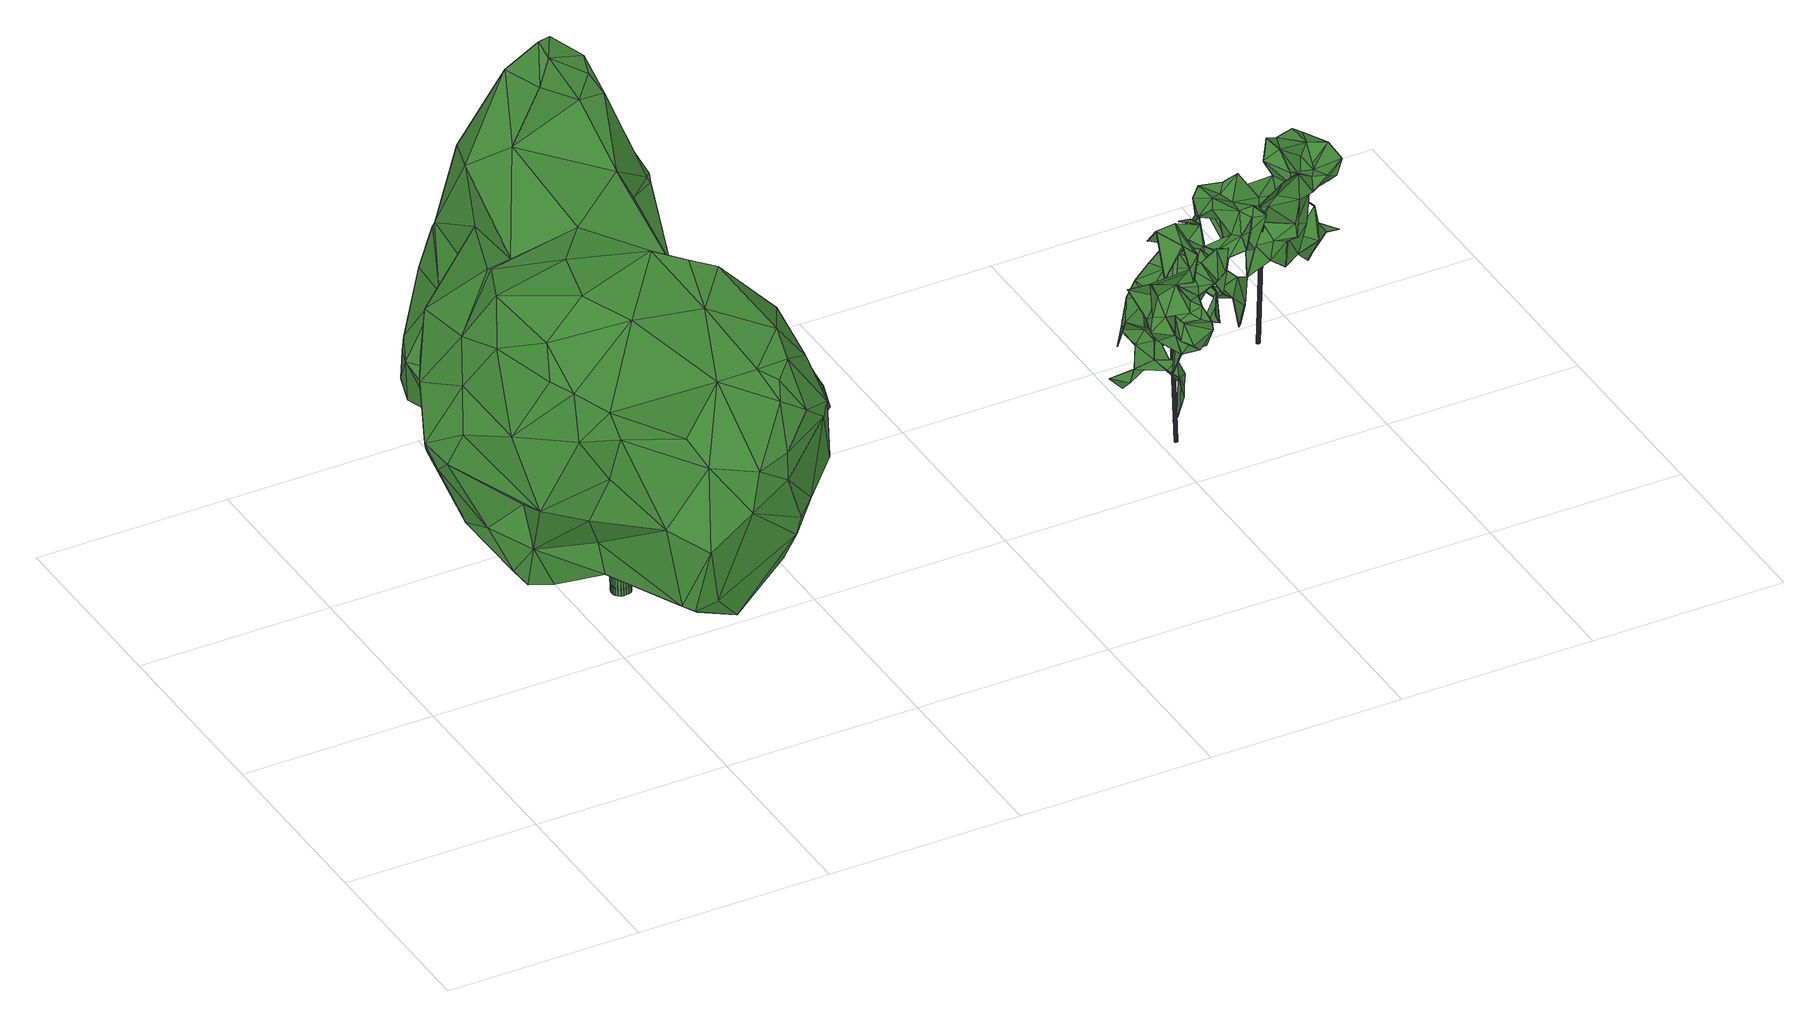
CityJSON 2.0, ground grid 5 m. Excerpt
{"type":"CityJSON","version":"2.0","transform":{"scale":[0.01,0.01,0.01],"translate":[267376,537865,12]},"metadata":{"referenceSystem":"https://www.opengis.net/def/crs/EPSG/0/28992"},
"CityObjects":{
"tree1":{"type":"SolitaryVegetationObject","attributes":{"gtid":274,"crown_width_m":11.83,"crown_median_z":18.44,"crown_r50_m":0.337,"crown_porosity":0.9,"trunk_H_m":5.58,"trunk_DBH_m":0.505,"trunk_radius_m":0.252,"trunk_base_height_m":12.86,"original_gtid":"274"},"geometry":[{"type":"Solid","lod":"3","boundaries":[[[[0,1,2]],[[3,4,5]],[[6,7,8]],[[9,10,11]],[[12,13,14]],[[15,16,17]],[[18,19,20]],[[21,22,23]],[[24,25,26]],[[27,28,29]],[[30,31,32]],[[33,34,35]],[[36,37,38]],[[39,40,35]],[[41,42,43]],[[24,44,27]],[[26,45,24]],[[46,47,48]],[[49,50,51]],[[52,53,54]],[[55,56,57]],[[56,58,57]],[[18,37,19]],[[59,19,37]],[[39,60,61]],[[21,62,63]],[[64,65,66]],[[67,68,69]],[[62,21,70]],[[71,72,73]],[[74,75,76]],[[56,77,58]],[[78,75,74]],[[29,79,80]],[[32,18,81]],[[82,83,84]],[[9,85,10]],[[86,87,88]],[[89,73,72]],[[15,90,16]],[[15,91,90]],[[35,34,79]],[[92,93,94]],[[95,93,92]],[[96,38,31]],[[97,98,99]],[[78,100,101]],[[59,37,36]],[[23,102,21]],[[103,104,23]],[[105,106,107]],[[108,62,109]],[[30,110,31]],[[111,101,112]],[[113,114,115]],[[85,9,116]],[[117,9,11]],[[90,106,105]],[[17,6,15]],[[32,31,38]],[[116,9,117]],[[21,118,56]],[[119,120,121]],[[122,121,120]],[[107,106,123]],[[90,91,124]],[[5,4,100]],[[75,78,51]],[[62,40,63]],[[41,125,126]],[[31,110,96]],[[127,96,110]],[[125,128,87]],[[129,130,131]],[[119,85,132]],[[16,90,133]],[[63,40,118]],[[134,118,40]],[[32,81,30]],[[10,85,119]],[[82,135,136]],[[137,138,139]],[[41,43,83]],[[93,140,13]],[[26,25,141]],[[142,26,141]],[[136,135,143]],[[144,47,145]],[[47,46,145]],[[146,147,148]],[[149,136,113]],[[63,118,21]],[[69,150,151]],[[68,150,69]],[[99,88,97]],[[23,104,102]],[[86,152,153]],[[154,153,152]],[[155,156,46]],[[143,139,138]],[[28,157,158]],[[140,159,160]],[[52,146,53]],[[161,162,163]],[[164,110,30]],[[88,87,128]],[[97,88,128]],[[165,19,59]],[[165,166,19]],[[109,167,108]],[[168,6,8]],[[147,146,52]],[[94,14,169]],[[170,171,172]],[[173,2,50]],[[174,2,173]],[[47,144,175]],[[14,94,12]],[[176,177,178]],[[24,177,25]],[[179,180,29]],[[32,37,18]],[[129,131,148]],[[92,94,181]],[[147,52,182]],[[32,38,37]],[[183,184,107]],[[36,38,96]],[[55,185,22]],[[92,181,95]],[[94,186,181]],[[94,169,186]],[[25,177,176]],[[15,48,91]],[[28,158,187]],[[29,28,187]],[[33,108,34]],[[148,147,182]],[[183,107,50]],[[173,50,107]],[[82,136,149]],[[72,71,188]],[[35,40,33]],[[69,189,190]],[[75,0,191]],[[154,192,117]],[[40,193,134]],[[40,62,33]],[[151,150,194]],[[128,125,68]],[[0,107,195]],[[164,186,196]],[[169,196,186]],[[100,112,101]],[[70,21,102]],[[137,7,113]],[[115,197,113]],[[198,199,145]],[[76,182,200]],[[201,172,129]],[[129,172,130]],[[62,70,109]],[[127,110,164]],[[33,62,108]],[[43,84,83]],[[202,203,89]],[[139,204,7]],[[114,194,115]],[[69,205,189]],[[206,185,207]],[[208,140,160]],[[47,209,48]],[[78,74,100]],[[30,186,164]],[[126,210,42]],[[48,211,91]],[[154,210,153]],[[146,148,131]],[[160,162,208]],[[71,141,176]],[[41,83,212]],[[213,133,214]],[[176,178,215]],[[157,28,99]],[[67,98,68]],[[68,98,128]],[[128,98,97]],[[157,98,67]],[[99,98,157]],[[27,177,24]],[[28,44,99]],[[134,193,58]],[[150,41,212]],[[13,174,14]],[[68,125,41]],[[150,68,41]],[[178,216,131]],[[75,1,0]],[[84,135,82]],[[122,135,84]],[[93,12,94]],[[43,121,122]],[[184,195,107]],[[113,136,138]],[[113,138,137]],[[83,217,212]],[[122,84,43]],[[183,49,111]],[[101,111,49]],[[150,197,194]],[[194,197,115]],[[149,212,217]],[[117,203,116]],[[202,116,203]],[[89,218,73]],[[73,218,71]],[[134,77,118]],[[144,202,175]],[[145,199,219]],[[145,219,132]],[[212,149,197]],[[150,212,197]],[[149,217,82]],[[82,217,83]],[[191,0,195]],[[13,2,174]],[[143,138,136]],[[219,199,139]],[[143,219,139]],[[107,0,2]],[[107,2,105]],[[119,121,10]],[[10,121,11]],[[165,220,156]],[[22,185,206]],[[58,77,134]],[[118,77,56]],[[139,7,137]],[[197,149,113]],[[221,13,140]],[[56,55,21]],[[22,21,55]],[[208,162,161]],[[222,223,224]],[[23,22,103]],[[103,22,206]],[[29,180,27]],[[5,100,74]],[[55,61,60]],[[57,61,55]],[[225,226,223]],[[168,8,198]],[[214,127,213]],[[102,109,70]],[[198,8,204]],[[183,104,225]],[[103,225,104]],[[176,172,188]],[[127,164,227]],[[127,214,96]],[[169,14,196]],[[121,42,11]],[[42,154,11]],[[226,206,207]],[[46,198,145]],[[157,67,190]],[[131,216,146]],[[198,204,199]],[[139,199,204]],[[226,64,224]],[[7,114,113]],[[196,174,227]],[[54,228,5]],[[160,159,20]],[[193,40,39]],[[213,127,229]],[[69,190,67]],[[228,216,179]],[[162,230,163]],[[120,119,231]],[[119,219,231]],[[176,141,25]],[[154,152,192]],[[213,106,184]],[[78,101,51]],[[202,171,175]],[[228,146,216]],[[189,232,158]],[[151,194,205]],[[69,151,205]],[[72,171,89]],[[202,89,171]],[[233,124,234]],[[156,168,46]],[[198,46,168]],[[155,46,163]],[[173,227,174]],[[191,76,75]],[[163,15,235]],[[163,235,161]],[[50,1,75]],[[133,156,214]],[[215,172,176]],[[130,172,215]],[[60,185,55]],[[236,185,60]],[[227,173,229]],[[190,158,157]],[[87,153,210]],[[206,226,103]],[[225,103,226]],[[194,65,205]],[[114,65,194]],[[104,111,237]],[[104,237,102]],[[140,208,221]],[[156,96,214]],[[96,156,36]],[[171,72,188]],[[75,51,50]],[[196,227,164]],[[221,208,105]],[[191,90,124]],[[11,154,117]],[[175,171,209]],[[238,209,171]],[[47,175,209]],[[89,203,218]],[[79,187,232]],[[79,232,35]],[[12,93,13]],[[132,85,144]],[[132,144,145]],[[155,163,239]],[[49,51,101]],[[189,158,190]],[[196,14,174]],[[91,211,240]],[[234,240,211]],[[130,215,131]],[[222,7,17]],[[158,232,187]],[[6,17,7]],[[93,159,140]],[[18,20,159]],[[18,159,81]],[[95,81,159]],[[95,159,93]],[[234,201,148]],[[177,27,178]],[[52,200,182]],[[179,178,180]],[[39,232,189]],[[142,86,26]],[[187,79,29]],[[129,148,201]],[[180,178,27]],[[86,153,87]],[[172,171,188]],[[144,85,116]],[[119,132,219]],[[241,66,65]],[[183,50,49]],[[121,43,42]],[[133,90,235]],[[161,235,90]],[[41,126,42]],[[39,35,232]],[[173,107,123]],[[186,242,181]],[[203,117,192]],[[221,105,2]],[[116,202,144]],[[221,2,13]],[[178,179,216]],[[207,64,226]],[[207,236,64]],[[241,65,114]],[[236,207,185]],[[146,228,54]],[[53,146,54]],[[234,124,91]],[[170,234,243]],[[3,5,228]],[[3,228,34]],[[156,133,15]],[[224,223,226]],[[60,205,236]],[[189,205,60]],[[181,242,95]],[[244,5,74]],[[223,16,184]],[[125,87,210]],[[225,184,183]],[[223,184,225]],[[16,223,222]],[[48,238,211]],[[59,220,165]],[[36,220,59]],[[15,6,168]],[[15,168,156]],[[244,76,200]],[[16,222,17]],[[213,184,133]],[[16,133,184]],[[125,210,126]],[[112,109,237]],[[112,237,111]],[[218,203,192]],[[211,238,243]],[[211,243,234]],[[7,204,8]],[[131,215,178]],[[218,192,152]],[[184,90,195]],[[44,45,88]],[[44,88,99]],[[36,156,220]],[[156,245,165]],[[182,76,148]],[[34,108,167]],[[246,34,167]],[[165,245,239]],[[209,238,48]],[[44,24,45]],[[234,91,240]],[[234,172,201]],[[76,124,233]],[[191,124,76]],[[15,163,48]],[[46,48,163]],[[123,213,229]],[[123,229,173]],[[29,80,247]],[[179,29,247]],[[86,88,45]],[[86,45,26]],[[54,200,52]],[[28,27,44]],[[166,239,163]],[[176,188,71]],[[244,200,54]],[[123,106,213]],[[195,90,191]],[[148,76,233]],[[161,90,208]],[[90,105,208]],[[42,210,154]],[[246,3,34]],[[39,189,60]],[[100,167,112]],[[109,112,167]],[[219,143,231]],[[244,74,76]],[[184,106,90]],[[86,218,152]],[[233,234,148]],[[244,54,5]],[[122,120,231]],[[4,167,100]],[[3,167,4]],[[246,167,3]],[[224,66,241]],[[30,242,186]],[[81,242,30]],[[81,95,242]],[[193,39,61]],[[193,61,58]],[[57,58,61]],[[109,102,237]],[[205,64,236]],[[104,183,111]],[[205,65,64]],[[170,243,171]],[[171,243,238]],[[241,114,7]],[[222,241,7]],[[64,66,224]],[[179,247,228]],[[142,218,86]],[[34,228,247]],[[79,247,80]],[[79,34,247]],[[1,50,2]],[[222,224,241]],[[20,230,160]],[[19,230,20]],[[155,245,156]],[[143,135,231]],[[122,231,135]],[[155,239,245]],[[170,172,234]],[[165,239,166]],[[71,218,141]],[[142,141,218]],[[162,160,230]],[[133,235,248]],[[15,248,235]],[[133,248,15]],[[227,229,127]],[[163,230,166]],[[166,230,19]],[[249,250,251]],[[249,251,252]],[[252,251,253]],[[252,253,254]],[[251,250,255]],[[251,255,253]],[[253,255,256]],[[253,256,254]],[[255,250,257]],[[255,257,256]],[[256,257,258]],[[256,258,254]],[[257,250,259]],[[257,259,258]],[[258,259,260]],[[258,260,254]],[[259,250,261]],[[259,261,260]],[[260,261,262]],[[260,262,254]],[[261,250,263]],[[261,263,262]],[[262,263,264]],[[262,264,254]],[[263,250,265]],[[263,265,264]],[[264,265,266]],[[264,266,254]],[[265,250,267]],[[265,267,266]],[[266,267,268]],[[266,268,254]],[[267,250,269]],[[267,269,268]],[[268,269,270]],[[268,270,254]],[[269,250,271]],[[269,271,270]],[[270,271,272]],[[270,272,254]],[[271,250,273]],[[271,273,272]],[[272,273,274]],[[272,274,254]],[[273,250,275]],[[273,275,274]],[[274,275,276]],[[274,276,254]],[[275,250,277]],[[275,277,276]],[[276,277,278]],[[276,278,254]],[[277,250,279]],[[277,279,278]],[[278,279,280]],[[278,280,254]],[[279,250,281]],[[279,281,280]],[[280,281,282]],[[280,282,254]],[[281,250,283]],[[281,283,282]],[[282,283,284]],[[282,284,254]],[[283,250,285]],[[283,285,284]],[[284,285,286]],[[284,286,254]],[[285,250,287]],[[285,287,286]],[[286,287,288]],[[286,288,254]],[[287,250,289]],[[287,289,288]],[[288,289,290]],[[288,290,254]],[[289,250,291]],[[289,291,290]],[[290,291,292]],[[290,292,254]],[[291,250,293]],[[291,293,292]],[[292,293,294]],[[292,294,254]],[[293,250,295]],[[293,295,294]],[[294,295,296]],[[294,296,254]],[[295,250,297]],[[295,297,296]],[[296,297,298]],[[296,298,254]],[[297,250,249]],[[297,249,298]],[[298,249,252]],[[298,252,254]]]]}]},
"tree2":{"type":"SolitaryVegetationObject","attributes":{"gtid":568,"crown_width_m":3.02,"crown_median_z":16.89,"crown_r50_m":0.204,"crown_porosity":0.942,"trunk_H_m":3.84,"trunk_DBH_m":0.0866,"trunk_radius_m":0.0433,"trunk_base_height_m":13.05,"original_gtid":"570"},"geometry":[{"type":"Solid","lod":"3","boundaries":[[[[299,300,301]],[[302,303,304]],[[305,306,307]],[[308,309,310]],[[311,312,313]],[[314,315,316]],[[301,317,318]],[[319,320,321]],[[322,323,324]],[[325,326,327]],[[328,329,330]],[[331,332,333]],[[334,335,314]],[[317,336,337]],[[337,336,338]],[[301,337,339]],[[340,341,342]],[[343,344,345]],[[335,346,315]],[[303,347,304]],[[329,348,349]],[[350,351,352]],[[303,353,347]],[[354,346,355]],[[356,357,358]],[[359,360,361]],[[332,362,363]],[[364,341,340]],[[365,364,340]],[[366,361,367]],[[303,302,353]],[[318,368,355]],[[355,301,318]],[[368,318,369]],[[370,371,325]],[[372,373,371]],[[344,374,345]],[[353,302,304]],[[375,376,377]],[[351,350,378]],[[362,379,363]],[[380,381,378]],[[332,363,372]],[[361,310,359]],[[304,382,383]],[[384,385,309]],[[386,387,388]],[[386,388,389]],[[390,391,392]],[[325,327,393]],[[304,347,382]],[[344,394,374]],[[349,364,395]],[[365,395,364]],[[396,363,379]],[[356,358,383]],[[397,355,346]],[[308,398,309]],[[399,400,401]],[[402,375,403]],[[324,328,404]],[[328,405,379]],[[406,407,338]],[[300,369,317]],[[408,409,410]],[[356,383,382]],[[315,346,354]],[[331,313,411]],[[412,413,321]],[[414,415,416]],[[361,417,308]],[[418,419,420]],[[421,422,423]],[[364,424,425]],[[424,364,349]],[[426,387,386]],[[427,428,429]],[[430,305,431]],[[360,359,432]],[[433,434,417]],[[368,369,355]],[[435,436,402]],[[390,437,438]],[[439,438,437]],[[440,415,358]],[[381,426,427]],[[441,442,327]],[[443,444,392]],[[445,446,447]],[[347,414,382]],[[410,448,433]],[[299,346,335]],[[397,346,299]],[[449,358,415]],[[412,450,413]],[[451,413,450]],[[358,304,383]],[[410,433,408]],[[326,441,327]],[[361,360,452]],[[361,452,367]],[[348,362,424]],[[348,424,349]],[[453,363,396]],[[384,454,391]],[[372,370,332]],[[359,310,432]],[[392,444,455]],[[347,353,414]],[[414,353,304]],[[392,456,457]],[[377,436,458]],[[427,386,459]],[[406,404,407]],[[414,304,449]],[[460,419,461]],[[330,407,404]],[[450,462,463]],[[339,464,465]],[[308,310,361]],[[466,467,468]],[[459,365,340]],[[453,468,469]],[[406,423,404]],[[435,316,403]],[[402,316,435]],[[299,315,300]],[[461,339,337]],[[470,339,471]],[[439,472,367]],[[340,342,473]],[[474,356,382]],[[450,306,451]],[[299,335,334]],[[341,364,475]],[[315,299,461]],[[476,321,320]],[[476,320,342]],[[377,477,375]],[[317,384,478]],[[362,332,331]],[[372,479,373]],[[459,480,365]],[[373,479,481]],[[340,473,427]],[[340,427,459]],[[424,362,331]],[[482,421,483]],[[424,331,425]],[[395,330,349]],[[369,318,317]],[[338,448,423]],[[338,433,448]],[[442,370,325]],[[476,342,475]],[[309,398,384]],[[478,384,398]],[[484,367,472]],[[339,465,471]],[[367,485,366]],[[364,486,475]],[[486,487,475]],[[300,337,301]],[[300,317,337]],[[328,324,405]],[[420,337,418]],[[407,418,337]],[[314,335,315]],[[364,425,486]],[[375,477,403]],[[331,333,313]],[[442,325,393]],[[393,327,442]],[[448,483,421]],[[404,423,324]],[[341,475,342]],[[315,354,300]],[[421,423,448]],[[406,338,423]],[[488,451,489]],[[488,489,490]],[[481,491,333]],[[319,342,320]],[[474,357,356]],[[455,456,392]],[[351,378,343]],[[492,493,494]],[[366,417,361]],[[403,420,495]],[[445,496,446]],[[448,410,483]],[[380,378,350]],[[343,378,381]],[[495,419,401]],[[401,419,460]],[[484,485,367]],[[338,336,433]],[[418,461,419]],[[307,306,486]],[[441,371,497]],[[481,479,469]],[[497,371,373]],[[380,426,381]],[[486,498,499]],[[423,422,324]],[[493,324,422]],[[432,310,309]],[[408,500,501]],[[408,501,502]],[[379,405,396]],[[450,463,487]],[[450,487,486]],[[475,462,476]],[[475,487,462]],[[487,463,462]],[[408,496,409]],[[481,333,332]],[[331,411,425]],[[462,450,412]],[[462,412,476]],[[476,412,321]],[[305,430,489]],[[489,430,490]],[[330,329,349]],[[348,329,328]],[[503,504,389]],[[392,391,454]],[[402,403,495]],[[478,434,433]],[[439,437,472]],[[338,407,337]],[[461,337,420]],[[427,490,351]],[[461,443,339]],[[436,477,458]],[[458,477,377]],[[300,354,369]],[[301,397,299]],[[317,505,384]],[[454,384,505]],[[471,505,470]],[[471,454,505]],[[390,457,501]],[[506,507,508]],[[505,317,470]],[[457,390,392]],[[509,510,401]],[[510,399,401]],[[322,324,493]],[[470,317,339]],[[301,339,317]],[[330,511,407]],[[418,407,511]],[[441,507,506]],[[314,400,334]],[[373,481,370]],[[373,370,506]],[[332,370,481]],[[455,444,443]],[[504,386,389]],[[509,399,510]],[[403,477,436]],[[403,436,435]],[[410,445,483]],[[409,445,410]],[[512,513,380]],[[387,513,512]],[[512,455,514]],[[482,333,491]],[[434,478,398]],[[434,398,308]],[[404,328,330]],[[362,328,379]],[[362,348,328]],[[459,386,504]],[[345,351,343]],[[414,350,382]],[[472,415,440]],[[500,472,440]],[[493,467,494]],[[461,420,315]],[[493,422,467]],[[499,514,305]],[[402,495,314]],[[395,455,511]],[[439,367,452]],[[380,513,426]],[[387,426,513]],[[498,455,480]],[[480,455,365]],[[433,417,366]],[[365,455,395]],[[395,511,330]],[[411,447,425]],[[425,447,486]],[[486,447,498]],[[358,449,304]],[[351,394,381]],[[427,351,381]],[[351,345,394]],[[374,394,345]],[[343,381,394]],[[394,344,343]],[[380,515,357]],[[311,313,333]],[[411,312,447]],[[498,446,455]],[[514,455,446]],[[498,447,446]],[[506,370,441]],[[350,515,380]],[[464,443,516]],[[464,516,465]],[[503,389,480]],[[499,388,514]],[[514,388,512]],[[482,467,422]],[[482,422,421]],[[480,459,504]],[[480,504,503]],[[420,316,315]],[[306,489,451]],[[305,489,306]],[[502,496,408]],[[499,307,486]],[[305,307,499]],[[499,498,388]],[[480,388,498]],[[387,512,388]],[[480,389,388]],[[429,319,413]],[[321,413,319]],[[439,452,360]],[[483,311,482]],[[336,478,433]],[[431,512,380]],[[336,317,478]],[[486,517,450]],[[306,450,517]],[[306,517,486]],[[430,431,380]],[[354,355,369]],[[427,429,488]],[[429,413,488]],[[403,316,420]],[[427,488,490]],[[413,451,488]],[[467,482,491]],[[440,437,500]],[[334,400,399]],[[440,416,437]],[[415,437,416]],[[402,436,376]],[[436,377,376]],[[375,402,376]],[[415,472,437]],[[434,308,417]],[[518,445,409]],[[519,445,518]],[[447,312,445]],[[400,314,495]],[[401,400,495]],[[508,507,497]],[[441,497,507]],[[449,415,414]],[[441,326,325]],[[433,366,485]],[[433,485,408]],[[350,474,382]],[[408,485,484]],[[495,420,419]],[[466,468,323]],[[324,323,468]],[[469,468,467]],[[396,468,453]],[[492,494,466]],[[467,466,494]],[[322,492,466]],[[466,323,322]],[[442,441,370]],[[322,493,492]],[[405,324,468]],[[405,468,396]],[[363,453,479]],[[363,479,372]],[[432,520,360]],[[439,360,520]],[[334,460,299]],[[512,456,455]],[[384,438,385]],[[391,438,384]],[[440,358,414]],[[416,440,414]],[[506,497,373]],[[506,508,497]],[[357,515,358]],[[429,428,473]],[[427,473,428]],[[443,511,455]],[[414,515,350]],[[358,515,414]],[[441,325,371]],[[501,500,390]],[[484,500,408]],[[427,426,386]],[[484,472,500]],[[390,438,391]],[[520,438,439]],[[520,432,438]],[[385,438,309]],[[432,309,438]],[[464,339,443]],[[333,482,311]],[[418,443,461]],[[511,443,418]],[[465,516,392]],[[516,443,392]],[[453,469,479]],[[350,352,474]],[[490,352,351]],[[474,352,490]],[[355,397,301]],[[471,465,521]],[[392,521,465]],[[454,521,392]],[[471,521,454]],[[430,380,357]],[[357,474,430]],[[490,430,474]],[[312,411,313]],[[372,371,370]],[[399,460,334]],[[509,460,399]],[[509,401,460]],[[299,460,461]],[[390,500,437]],[[445,311,483]],[[445,312,311]],[[402,314,316]],[[473,342,319]],[[473,319,429]],[[469,467,491]],[[481,469,491]],[[519,496,445]],[[518,409,496]],[[518,496,519]],[[305,514,496]],[[431,305,496]],[[502,431,496]],[[514,446,496]],[[501,456,502]],[[457,456,501]],[[431,456,512]],[[431,502,456]],[[522,523,524]],[[522,524,525]],[[525,524,526]],[[525,526,527]],[[524,523,528]],[[524,528,526]],[[526,528,529]],[[526,529,527]],[[528,523,530]],[[528,530,529]],[[529,530,531]],[[529,531,527]],[[530,523,532]],[[530,532,531]],[[531,532,533]],[[531,533,527]],[[532,523,534]],[[532,534,533]],[[533,534,535]],[[533,535,527]],[[534,523,536]],[[534,536,535]],[[535,536,537]],[[535,537,527]],[[536,523,538]],[[536,538,537]],[[537,538,539]],[[537,539,527]],[[538,523,540]],[[538,540,539]],[[539,540,541]],[[539,541,527]],[[540,523,542]],[[540,542,541]],[[541,542,543]],[[541,543,527]],[[542,523,544]],[[542,544,543]],[[543,544,545]],[[543,545,527]],[[544,523,546]],[[544,546,545]],[[545,546,547]],[[545,547,527]],[[546,523,548]],[[546,548,547]],[[547,548,549]],[[547,549,527]],[[548,523,550]],[[548,550,549]],[[549,550,551]],[[549,551,527]],[[550,523,552]],[[550,552,551]],[[551,552,553]],[[551,553,527]],[[552,523,554]],[[552,554,553]],[[553,554,555]],[[553,555,527]],[[554,523,556]],[[554,556,555]],[[555,556,557]],[[555,557,527]],[[556,523,558]],[[556,558,557]],[[557,558,559]],[[557,559,527]],[[558,523,560]],[[558,560,559]],[[559,560,561]],[[559,561,527]],[[560,523,562]],[[560,562,561]],[[561,562,563]],[[561,563,527]],[[562,523,564]],[[562,564,563]],[[563,564,565]],[[563,565,527]],[[564,523,566]],[[564,566,565]],[[565,566,567]],[[565,567,527]],[[566,523,568]],[[566,568,567]],[[567,568,569]],[[567,569,527]],[[568,523,570]],[[568,570,569]],[[569,570,571]],[[569,571,527]],[[570,523,522]],[[570,522,571]],[[571,522,525]],[[571,525,527]]]]}]},
"tree3":{"type":"SolitaryVegetationObject","attributes":{"gtid":566,"crown_width_m":3.24,"crown_median_z":16.84,"crown_r50_m":0.212,"crown_porosity":0.932,"trunk_H_m":3.7,"trunk_DBH_m":0.0911,"trunk_radius_m":0.0456,"trunk_base_height_m":13.14,"original_gtid":"568"},"geometry":[{"type":"MultiSurface","lod":"3","boundaries":[[[572,573,574]],[[575,576,577]],[[578,579,580]],[[581,582,583]],[[584,585,586]],[[587,588,589]],[[590,591,592]],[[593,594,595]],[[596,597,598]],[[599,600,601]],[[602,603,604]],[[605,603,602]],[[606,598,607]],[[606,608,598]],[[609,610,611]],[[612,575,577]],[[613,614,615]],[[616,617,596]],[[618,619,620]],[[621,622,587]],[[623,621,587]],[[624,625,626]],[[627,628,582]],[[612,585,629]],[[630,631,632]],[[633,634,607]],[[572,635,615]],[[636,637,638]],[[615,635,613]],[[638,639,636]],[[620,640,612]],[[641,642,643]],[[627,581,592]],[[644,645,593]],[[623,591,590]],[[578,580,646]],[[627,582,581]],[[647,648,649]],[[650,651,646]],[[597,652,653]],[[654,653,652]],[[583,645,581]],[[655,656,657]],[[658,634,659]],[[576,660,661]],[[578,662,663]],[[664,665,666]],[[667,647,668]],[[598,653,669]],[[670,592,591]],[[670,627,592]],[[615,614,572]],[[671,647,667]],[[672,584,673]],[[657,651,674]],[[646,675,619]],[[676,677,666]],[[678,676,666]],[[593,595,644]],[[623,607,634]],[[590,607,623]],[[670,628,627]],[[677,664,666]],[[679,664,677]],[[581,645,680]],[[681,682,683]],[[683,682,599]],[[684,685,586]],[[646,580,643]],[[588,622,686]],[[687,675,657]],[[679,665,664]],[[684,688,689]],[[690,655,657]],[[691,689,692]],[[693,694,695]],[[689,696,610]],[[697,585,577]],[[612,577,585]],[[692,605,691]],[[678,698,676]],[[682,654,652]],[[641,699,666]],[[697,577,661]],[[629,700,701]],[[702,687,703]],[[704,687,705]],[[692,603,605]],[[635,706,707]],[[635,707,613]],[[659,708,709]],[[710,709,708]],[[588,587,622]],[[658,648,621]],[[711,581,680]],[[592,606,590]],[[617,597,596]],[[598,597,653]],[[655,712,703]],[[713,703,712]],[[707,602,614]],[[707,614,613]],[[579,714,715]],[[716,652,717]],[[718,716,717]],[[586,660,575]],[[678,719,715]],[[616,595,617]],[[720,694,693]],[[684,689,685]],[[586,575,684]],[[721,712,655]],[[644,595,680]],[[595,711,680]],[[650,647,649]],[[673,684,575]],[[646,651,675]],[[675,651,657]],[[697,586,585]],[[722,723,717]],[[722,717,594]],[[644,680,645]],[[595,724,617]],[[594,724,595]],[[725,726,727]],[[671,728,648]],[[628,729,730]],[[731,732,695]],[[731,733,732]],[[734,637,636]],[[603,692,735]],[[603,735,630]],[[614,736,572]],[[737,694,720]],[[586,685,584]],[[610,696,611]],[[704,629,585]],[[655,690,721]],[[610,728,738]],[[679,600,665]],[[590,606,607]],[[681,626,682]],[[657,656,687]],[[703,687,656]],[[610,738,689]],[[641,666,665]],[[602,736,614]],[[604,736,602]],[[678,666,699]],[[655,703,656]],[[594,739,722]],[[740,741,707]],[[573,706,638]],[[692,689,735]],[[636,639,734]],[[620,612,629]],[[737,720,738]],[[630,735,742]],[[743,662,702]],[[744,646,619]],[[674,745,746]],[[668,747,667]],[[704,675,687]],[[747,642,748]],[[749,683,750]],[[740,729,741]],[[582,730,583]],[[663,662,743]],[[699,641,751]],[[580,721,643]],[[742,732,752]],[[702,714,579]],[[616,753,711]],[[606,711,753]],[[652,754,724]],[[743,702,579]],[[628,730,582]],[[643,642,747]],[[682,626,654]],[[731,600,599]],[[755,651,650]],[[677,601,679]],[[756,742,718]],[[742,752,718]],[[581,606,592]],[[623,587,591]],[[670,591,587]],[[628,670,587]],[[746,757,674]],[[681,683,749]],[[681,749,676]],[[648,728,758]],[[609,758,728]],[[609,648,758]],[[685,673,584]],[[738,673,685]],[[685,689,738]],[[738,720,673]],[[705,744,619]],[[604,603,736]],[[683,599,601]],[[725,625,624]],[[759,760,741]],[[759,740,760]],[[667,737,728]],[[752,732,733]],[[573,760,706]],[[595,616,711]],[[625,727,761]],[[646,662,578]],[[762,763,764]],[[717,652,724]],[[765,573,736]],[[740,707,706]],[[639,766,734]],[[767,698,713]],[[575,660,576]],[[721,726,698]],[[690,726,721]],[[573,766,639]],[[638,766,573]],[[632,768,741]],[[735,689,688]],[[710,669,654]],[[654,669,653]],[[629,769,618]],[[629,618,620]],[[770,734,766]],[[770,766,632]],[[586,697,661]],[[635,574,706]],[[749,750,677]],[[601,677,750]],[[601,750,683]],[[600,679,601]],[[761,745,674]],[[749,677,676]],[[759,723,740]],[[594,717,724]],[[756,718,759]],[[771,756,759]],[[646,744,662]],[[744,687,702]],[[702,662,744]],[[619,618,701]],[[623,634,621]],[[690,674,757]],[[690,657,674]],[[689,691,696]],[[678,713,698]],[[621,634,658]],[[659,634,708]],[[708,634,633]],[[705,700,704]],[[605,602,768]],[[693,695,732]],[[641,748,642]],[[585,672,619]],[[584,672,585]],[[706,574,639]],[[639,574,573]],[[617,754,597]],[[619,672,620]],[[626,709,654]],[[736,573,572]],[[714,772,715]],[[638,637,766]],[[773,686,696]],[[773,696,691]],[[585,675,704]],[[585,619,675]],[[668,643,747]],[[737,774,694]],[[648,775,649]],[[625,649,775]],[[713,678,772]],[[713,772,703]],[[578,663,579]],[[723,718,717]],[[630,770,603]],[[583,730,776]],[[583,777,645]],[[739,777,583]],[[593,777,739]],[[769,701,618]],[[718,752,716]],[[733,716,752]],[[694,774,695]],[[624,626,681]],[[606,753,608]],[[616,608,753]],[[652,597,754]],[[652,599,682]],[[724,754,617]],[[671,667,728]],[[709,775,659]],[[659,775,658]],[[625,775,626]],[[709,626,775]],[[755,674,651]],[[761,674,755]],[[710,633,669]],[[686,611,696]],[[761,755,625]],[[625,755,649]],[[650,649,755]],[[672,763,778]],[[672,778,764]],[[672,764,620]],[[711,779,581]],[[606,581,779]],[[606,779,711]],[[740,706,760]],[[742,631,630]],[[756,631,742]],[[738,728,737]],[[631,605,632]],[[607,669,633]],[[598,669,607]],[[706,639,638]],[[704,700,629]],[[619,701,700]],[[619,700,705]],[[688,684,673]],[[720,688,673]],[[720,693,688]],[[600,748,665]],[[743,579,780]],[[665,748,641]],[[708,633,710]],[[676,698,726]],[[705,687,744]],[[622,621,611]],[[609,611,621]],[[622,611,686]],[[609,621,648]],[[643,668,646]],[[650,668,647]],[[646,668,650]],[[691,605,773]],[[609,728,610]],[[686,773,588]],[[605,588,773]],[[624,726,725]],[[676,726,681]],[[681,726,624]],[[719,699,767]],[[699,719,678]],[[586,661,660]],[[751,767,699]],[[751,698,767]],[[629,701,769]],[[616,598,608]],[[632,766,630]],[[745,761,727]],[[731,774,667]],[[731,667,600]],[[695,774,731]],[[667,774,737]],[[715,772,678]],[[710,654,709]],[[663,743,780]],[[762,778,763]],[[625,725,727]],[[762,764,778]],[[756,781,631]],[[759,718,723]],[[637,734,766]],[[733,782,716]],[[652,782,599]],[[652,716,782]],[[731,782,733]],[[721,751,643]],[[643,751,641]],[[667,748,600]],[[751,721,698]],[[579,663,780]],[[632,760,573]],[[765,770,573]],[[573,770,632]],[[765,736,770]],[[736,603,770]],[[735,732,742]],[[735,688,732]],[[688,693,732]],[[671,648,647]],[[605,589,588]],[[631,589,605]],[[576,661,577]],[[702,703,714]],[[589,781,587]],[[587,729,628]],[[723,729,740]],[[730,729,723]],[[587,771,729]],[[771,781,756]],[[599,783,731]],[[782,731,783]],[[782,783,599]],[[771,759,729]],[[759,741,729]],[[631,781,589]],[[587,781,771]],[[747,748,667]],[[572,574,635]],[[715,719,579]],[[703,772,714]],[[580,712,721]],[[596,598,616]],[[580,579,712]],[[719,712,579]],[[719,767,712]],[[713,712,767]],[[726,690,727]],[[757,727,690]],[[757,746,727]],[[745,727,746]],[[632,741,760]],[[605,768,632]],[[594,593,739]],[[723,776,730]],[[723,722,776]],[[630,766,770]],[[707,768,602]],[[741,768,707]],[[612,640,575]],[[764,640,620]],[[722,739,776]],[[583,776,739]],[[645,777,593]],[[673,575,640]],[[673,640,672]],[[763,640,764]],[[672,640,763]],[[648,658,775]],[[784,785,786]],[[784,786,787]],[[787,786,788]],[[787,788,789]],[[786,785,790]],[[786,790,788]],[[788,790,791]],[[788,791,789]],[[790,785,792]],[[790,792,791]],[[791,792,793]],[[791,793,789]],[[792,785,794]],[[792,794,793]],[[793,794,795]],[[793,795,789]],[[794,785,796]],[[794,796,795]],[[795,796,797]],[[795,797,789]],[[796,785,798]],[[796,798,797]],[[797,798,799]],[[797,799,789]],[[798,785,800]],[[798,800,799]],[[799,800,801]],[[799,801,789]],[[800,785,802]],[[800,802,801]],[[801,802,803]],[[801,803,789]],[[802,785,804]],[[802,804,803]],[[803,804,805]],[[803,805,789]],[[804,785,806]],[[804,806,805]],[[805,806,807]],[[805,807,789]],[[806,785,808]],[[806,808,807]],[[807,808,809]],[[807,809,789]],[[808,785,810]],[[808,810,809]],[[809,810,811]],[[809,811,789]],[[810,785,812]],[[810,812,811]],[[811,812,813]],[[811,813,789]],[[812,785,814]],[[812,814,813]],[[813,814,815]],[[813,815,789]],[[814,785,816]],[[814,816,815]],[[815,816,817]],[[815,817,789]],[[816,785,818]],[[816,818,817]],[[817,818,819]],[[817,819,789]],[[818,785,820]],[[818,820,819]],[[819,820,821]],[[819,821,789]],[[820,785,822]],[[820,822,821]],[[821,822,823]],[[821,823,789]],[[822,785,824]],[[822,824,823]],[[823,824,825]],[[823,825,789]],[[824,785,826]],[[824,826,825]],[[825,826,827]],[[825,827,789]],[[826,785,828]],[[826,828,827]],[[827,828,829]],[[827,829,789]],[[828,785,830]],[[828,830,829]],[[829,830,831]],[[829,831,789]],[[830,785,832]],[[830,832,831]],[[831,832,833]],[[831,833,789]],[[832,785,784]],[[832,784,833]],[[833,784,787]],[[833,787,789]]]}]}
},
"vertices":[
[709,1177,520],[728,1207,534],[931,1092,435],[412,1267,857],[424,1278,847],[367,1251,766],[830,552,627],[861,460,812],[867,450,571],[464,83,480],[519,76,496],[486,49,656],[1039,1187,272],[940,1124,336],[1050,1197,359],[758,596,485],[731,795,692],[814,569,652],[1035,925,190],[955,820,202],[926,915,202],[681,1092,1328],[741,1026,1211],[739,1089,1140],[33,602,777],[47,561,724],[52,526,757],[82,716,863],[143,626,1026],[136,793,1003],[1233,1044,301],[1246,914,352],[1208,947,309],[398,1122,1177],[328,1099,998],[351,993,1214],[1151,773,356],[1096,827,256],[1221,835,349],[432,916,1286],[475,1032,1418],[589,210,1005],[526,132,831],[629,77,820],[117,573,928],[82,504,843],[776,516,450],[593,489,405],[705,574,456],[692,1274,677],[770,1262,574],[646,1317,636],[261,1140,557],[239,1093,671],[257,1118,689],[672,913,1360],[646,965,1443],[640,931,1414],[545,947,1480],[1015,742,247],[633,780,1234],[599,900,1373],[534,1173,1268],[596,1087,1404],[705,629,988],[738,573,980],[725,605,971],[352,427,1192],[432,335,1153],[558,474,1221],[657,1178,1166],[178,437,470],[235,442,413],[202,412,440],[540,1276,601],[602,1264,500],[477,1133,526],[578,1004,1495],[617,1327,643],[343,934,1082],[360,921,1053],[1179,1105,240],[791,150,896],[723,153,941],[713,98,835],[581,99,422],[177,306,718],[258,266,910],[140,376,897],[252,378,445],[707,818,534],[661,791,527],[1173,1267,230],[1029,1169,237],[1133,1248,273],[1172,1192,212],[1176,784,452],[222,345,1043],[238,388,1121],[168,502,1059],[503,1311,798],[619,1311,805],[705,1156,1131],[807,1031,1016],[773,1181,927],[851,946,402],[878,898,443],[772,1110,597],[460,1178,1170],[548,1202,1118],[1201,992,448],[646,1280,867],[623,1292,864],[858,282,949],[841,436,988],[849,404,1010],[485,115,450],[441,105,488],[596,1049,1456],[739,103,593],[754,109,632],[604,64,720],[709,87,766],[990,979,495],[536,944,528],[327,247,981],[499,194,884],[1153,941,544],[259,293,1029],[261,856,502],[225,827,539],[241,877,619],[744,177,480],[916,816,468],[539,988,1501],[850,176,844],[871,200,866],[876,260,854],[880,240,846],[882,268,687],[918,1081,270],[143,498,567],[207,445,644],[880,204,704],[571,330,474],[798,322,454],[228,1054,667],[262,1109,515],[300,1054,498],[777,216,1004],[624,335,1123],[635,437,1194],[282,264,683],[323,239,801],[412,130,695],[884,698,261],[946,698,401],[204,571,1152],[254,688,1140],[1057,1101,222],[902,930,212],[782,831,284],[858,848,241],[801,714,250],[1172,1048,443],[946,676,246],[889,676,231],[471,1244,952],[803,542,484],[1096,1206,348],[471,615,505],[361,484,475],[354,711,524],[968,1074,462],[974,1109,436],[493,376,495],[118,560,552],[46,617,745],[158,764,698],[163,837,868],[113,772,886],[1175,1267,234],[298,1177,517],[771,1111,748],[753,912,703],[757,865,1127],[1158,1148,354],[257,710,1127],[254,507,464],[471,669,1197],[383,566,1199],[585,1062,517],[334,315,575],[509,925,1422],[704,418,1165],[635,1070,541],[1063,1166,400],[785,286,1044],[876,388,488],[863,357,490],[316,1180,561],[326,835,491],[376,305,493],[342,296,494],[878,412,561],[648,566,1123],[780,895,1110],[766,863,1110],[797,934,280],[585,510,404],[342,222,916],[551,615,439],[693,209,1007],[975,918,575],[1029,779,531],[207,809,565],[282,940,686],[736,183,978],[204,388,553],[794,192,593],[990,719,305],[867,1050,324],[729,642,747],[768,815,796],[678,701,920],[793,972,886],[744,873,1046],[1075,1015,483],[311,1047,838],[1017,985,505],[908,841,213],[803,151,647],[331,736,1114],[429,1033,570],[426,826,481],[844,771,292],[680,785,1142],[651,1163,928],[547,575,412],[888,674,236],[527,696,549],[745,551,928],[1188,1162,262],[523,600,439],[371,1190,623],[920,690,268],[450,1213,933],[349,941,930],[933,762,402],[650,745,87],[625,745,86],[649,752,87],[630,737,645],[629,744,645],[605,737,644],[647,758,87],[627,750,645],[643,763,87],[623,755,645],[637,767,87],[617,759,645],[631,769,86],[611,761,645],[625,770,86],[605,762,645],[618,769,86],[598,761,645],[612,767,86],[592,758,644],[607,763,86],[587,754,644],[603,757,85],[583,749,644],[601,751,85],[581,743,644],[600,745,85],[580,736,643],[601,738,85],[581,730,643],[603,732,85],[583,724,643],[607,727,85],[588,719,644],[613,723,85],[593,715,644],[619,721,85],[599,712,644],[625,720,86],[605,711,644],[632,721,86],[612,712,644],[638,723,86],[618,715,645],[643,727,86],[623,719,645],[647,733,87],[627,724,645],[649,739,87],[630,730,645],
[2044,647,644],[2033,590,617],[2031,590,618],[1943,484,297],[1943,485,296],[1981,522,319],[1983,667,388],[2042,689,364],[1994,724,372],[1966,494,544],[1950,510,563],[1965,493,545],[2110,666,510],[2067,670,516],[2085,716,512],[2045,685,684],[2046,647,643],[2112,690,655],[2005,610,570],[2019,550,611],[2040,773,372],[2051,771,368],[2063,755,342],[2158,695,571],[2158,696,570],[2118,695,544],[2185,728,335],[2184,726,335],[2157,755,331],[2091,754,544],[2070,780,559],[2038,723,538],[2094,749,500],[2145,780,463],[2113,731,493],[2008,712,657],[2044,684,685],[2033,590,530],[2006,612,570],[2062,606,524],[1937,606,598],[1949,717,414],[2004,751,398],[2019,799,390],[1895,626,322],[1872,686,305],[1893,660,287],[2053,590,652],[1981,523,318],[2070,782,559],[2020,768,532],[1968,584,358],[1948,643,339],[1977,616,357],[1942,485,297],[2054,590,650],[2053,589,651],[2014,580,336],[2002,596,370],[1975,537,366],[1962,439,518],[1981,446,496],[2028,469,523],[2124,810,506],[2147,781,464],[2007,756,473],[1945,739,475],[2045,506,518],[2028,502,459],[2020,548,611],[2020,549,610],[2183,742,412],[2184,742,412],[2185,743,413],[2184,741,413],[1873,687,304],[2090,751,634],[2090,752,636],[2090,753,635],[1913,637,347],[2149,787,520],[1948,608,380],[1913,639,347],[1996,552,324],[1997,552,325],[1962,578,514],[1963,530,493],[1918,714,410],[1963,685,414],[1915,686,449],[1879,656,412],[1935,567,462],[1912,559,497],[1934,619,491],[2157,756,332],[1873,686,306],[1965,733,522],[2160,778,519],[2052,590,651],[1978,559,502],[2006,749,609],[2010,712,657],[2008,749,609],[2112,692,655],[2113,691,654],[2085,689,543],[2113,731,495],[2080,640,523],[2029,646,533],[2040,579,482],[2049,633,435],[2057,608,489],[2040,728,510],[2063,753,343],[2035,731,347],[1973,537,366],[1949,520,393],[1948,519,393],[2043,506,518],[1992,640,568],[2050,681,622],[2051,681,621],[2122,633,521],[2150,675,496],[2121,634,522],[2076,768,509],[2008,754,473],[1944,692,372],[1944,693,371],[1993,726,373],[1986,758,349],[1989,609,365],[1974,654,427],[1943,467,520],[2049,563,524],[2032,536,510],[2114,691,656],[2125,761,624],[1967,514,448],[1961,530,492],[1968,512,448],[1948,521,393],[2183,727,336],[2157,755,332],[1910,665,555],[1977,646,510],[2058,639,489],[1994,671,486],[2009,700,492],[2063,606,523],[1974,536,366],[2060,745,356],[2043,689,363],[2002,489,489],[2179,753,501],[1933,587,517],[1967,676,502],[1975,621,465],[1954,592,471],[2125,762,623],[1918,716,410],[2009,712,656],[1992,639,570],[2087,778,374],[2051,770,370],[1908,665,555],[1909,664,555],[2184,687,569],[2177,686,504],[2162,716,503],[2195,726,496],[1938,604,598],[1936,605,598],[1969,513,447],[1986,758,350],[2014,581,335],[2019,798,391],[2087,780,374],[2125,760,623],[2017,562,517],[2160,751,468],[1915,686,451],[2158,750,467],[2149,675,494],[2110,646,504],[2014,536,477],[2034,536,510],[2006,751,398],[2040,772,374],[2004,678,355],[2004,677,356],[1985,649,339],[2163,716,501],[2184,686,570],[2158,694,569],[2184,685,568],[2051,682,623],[2049,633,436],[2151,684,394],[1976,716,474],[1965,686,414],[1978,566,445],[1977,568,445],[1993,626,462],[1877,656,412],[1878,657,411],[1959,611,553],[2150,685,394],[2150,684,393],[2150,683,394],[2007,749,608],[2007,750,609],[1976,679,518],[1973,655,427],[1981,667,388],[1975,656,427],[1969,584,360],[1909,665,554],[2035,731,349],[2065,677,427],[2065,678,428],[1993,503,487],[1959,613,553],[2029,645,105],[2025,645,105],[2029,646,105],[2022,657,489],[2022,658,489],[2018,657,489],[2029,647,105],[2022,660,489],[2028,648,105],[2021,660,489],[2027,649,105],[2020,661,489],[2026,649,105],[2019,662,489],[2025,649,105],[2018,662,489],[2024,649,105],[2017,662,489],[2023,649,105],[2016,661,489],[2022,648,105],[2015,661,489],[2021,647,105],[2014,660,489],[2021,646,105],[2014,659,489],[2021,645,105],[2013,658,489],[2021,644,105],[2014,656,489],[2021,643,105],[2014,655,489],[2022,642,105],[2015,655,489],[2023,641,105],[2016,654,489],[2024,641,105],[2017,653,489],[2025,641,105],[2018,653,489],[2026,641,105],[2019,653,489],[2027,641,105],[2020,654,489],[2028,642,105],[2021,654,489],[2029,643,105],[2021,655,489],[2029,644,105],[2022,656,489],
[2595,973,305],[2575,978,334],[2595,974,306],[2299,822,289],[2285,817,242],[2260,777,268],[2169,866,470],[2168,866,472],[2202,796,484],[2598,968,560],[2585,967,509],[2574,1013,520],[2286,828,368],[2259,801,334],[2301,820,289],[2509,895,493],[2494,880,420],[2493,882,420],[2548,878,539],[2550,877,535],[2599,903,553],[2540,1055,507],[2478,1023,530],[2498,1036,564],[2474,974,576],[2427,966,564],[2477,928,539],[2360,935,536],[2318,936,526],[2302,932,566],[2547,917,330],[2478,911,326],[2526,932,273],[2471,878,343],[2535,921,532],[2511,888,540],[2503,926,520],[2457,867,438],[2395,857,417],[2443,830,428],[2259,803,333],[2631,975,301],[2595,972,306],[2630,975,300],[2475,974,575],[2457,1007,594],[2179,858,373],[2235,813,365],[2235,814,363],[2468,865,504],[2458,865,438],[2499,857,519],[2327,828,556],[2347,801,537],[2362,867,518],[2600,903,552],[2581,925,487],[2214,807,346],[2454,935,358],[2449,912,400],[2500,937,352],[2463,862,582],[2463,861,580],[2630,976,301],[2531,1030,322],[2499,1004,341],[2531,1029,323],[2531,1028,322],[2285,828,367],[2243,891,515],[2256,861,520],[2256,838,465],[2545,1045,569],[2571,1044,551],[2256,836,464],[2344,840,502],[2390,874,505],[2345,839,503],[2304,781,468],[2232,787,497],[2444,951,527],[2460,899,531],[2415,879,527],[2202,774,503],[2201,773,502],[2218,746,494],[2415,878,525],[2411,842,581],[2286,817,241],[2286,816,242],[2155,846,445],[2157,896,463],[2238,932,576],[2254,924,531],[2213,913,562],[2331,910,494],[2312,847,519],[2462,863,581],[2577,888,522],[2362,867,516],[2284,828,369],[2325,856,339],[2256,730,512],[2218,774,377],[2243,874,576],[2238,931,578],[2190,840,562],[2270,942,550],[2552,987,564],[2302,884,539],[2377,897,520],[2334,918,589],[2325,857,337],[2325,855,338],[2444,829,427],[2183,790,439],[2350,910,391],[2388,858,363],[2264,771,526],[2427,858,333],[2426,859,332],[2334,938,396],[2333,936,397],[2327,950,437],[2424,848,412],[2261,776,268],[2227,844,568],[2203,881,538],[2214,806,348],[2178,857,372],[2153,846,445],[2178,793,510],[2218,773,376],[2217,774,376],[2576,979,335],[2577,977,335],[2411,842,583],[2410,842,582],[2411,843,582],[2551,987,563],[2180,794,510],[2190,839,561],[2143,836,522],[2142,837,523],[2442,927,488],[2470,977,524],[2464,986,446],[2144,837,523],[2349,909,392],[2254,801,515],[2534,985,530],[2510,962,450],[2449,1002,543],[2325,826,556],[2292,833,548],[2310,804,542],[2388,900,445],[2510,960,450],[2577,972,502],[2340,951,452],[2390,947,411],[2365,938,442],[2498,1003,339],[2416,890,349],[2526,934,274],[2359,924,431],[2359,877,404],[2540,1053,507],[2563,971,391],[2563,969,391],[2430,959,390],[2155,895,462],[2185,792,439],[2266,771,525],[2271,738,553],[2290,873,528],[2270,909,522],[2285,912,551],[2302,930,567],[2255,861,521],[2444,963,434],[2534,984,532],[2427,966,562],[2304,780,470],[2446,963,433],[2269,739,553],[2388,902,446],[2509,961,449],[2562,970,390],[2283,790,507],[2254,907,382],[2255,905,382],[2254,906,381],[2546,919,330],[2499,1002,340],[2190,840,560],[2546,918,331],[2178,858,371],[2500,938,350],[2508,960,450],[2143,836,524],[2436,862,405],[2327,948,437],[2362,866,517],[2560,983,521],[2541,1054,507],[2253,906,382],[2546,953,524],[2156,895,464],[2444,926,487],[2373,904,511],[2333,911,495],[2380,895,114],[2375,895,114],[2379,896,114],[2388,891,484],[2388,892,484],[2384,891,484],[2379,897,114],[2388,893,484],[2378,898,114],[2387,894,484],[2377,899,114],[2386,895,484],[2376,899,114],[2385,895,484],[2375,900,114],[2384,896,484],[2374,899,114],[2383,895,484],[2373,899,114],[2382,895,484],[2372,898,114],[2381,894,484],[2371,897,114],[2380,893,484],[2371,896,114],[2380,892,484],[2370,895,114],[2379,891,484],[2371,894,114],[2380,890,484],[2371,893,114],[2380,889,484],[2372,892,114],[2381,888,484],[2373,891,114],[2382,887,484],[2374,891,114],[2383,887,484],[2375,890,114],[2384,886,484],[2376,891,114],[2385,887,484],[2377,891,114],[2386,887,484],[2378,892,114],[2387,888,484],[2379,893,114],[2388,889,484],[2379,894,114],[2388,890,484]
]}
